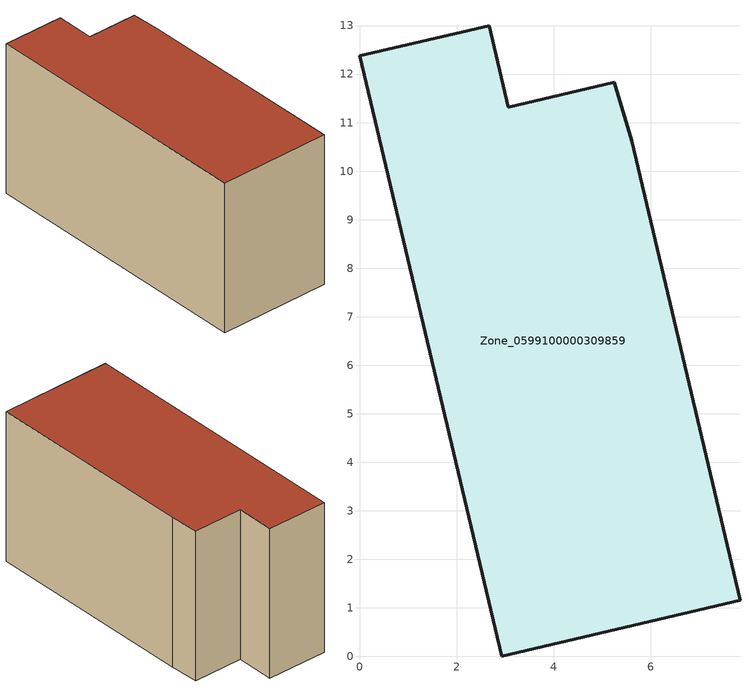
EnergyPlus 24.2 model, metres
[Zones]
Zone_0599100000309859
 floor ground (C_G): 2.93,0 0,12.38 2.67,13 3.06,11.32 5.25,11.83 5.61,10.62 7.84,1.16 z0
 wall outside (C_F): 0,12.38 2.93,0 7.84,1.16 5.61,10.62 5.25,11.83 3.06,11.32 2.67,13 0,12.38 z0:6.88
 roof outside (C_R): 5.61,10.62 5.25,11.83 3.06,11.32 2.67,13 0,12.38 2.93,0 7.84,1.16 z6.88
[BUILDING]
Pand.0599100000309859: North Axis=0; Terrain=City; Loads Convergence Tolerance Value=0.04; Temperature Convergence Tolerance Value=0.4; Solar Distribution=FullExterior; Maximum Number of Warmup Days=25; Minimum Number of Warmup Days=1
[Site:Location]
Rotterdam.The.Hague.AP_ZH_NLD Design_Conditions: Latitude=51.96; Longitude=4.45; Time Zone=1; Elevation=-4.5
[SITE:GROUNDTEMPERATURE:BUILDINGSURFACE]
18, 18, 18, 18, 18, 18, 18, 18, 18, 18, 18, 18
[MATERIAL] Thermal Absorptance=0.9; Solar Absorptance=0.7; Visible Absorptance=0.7
Name | Roughness | Thickness | Conductivity | Density | Specific Heat
G.TI.1992-2005 | MediumSmooth | 0.15 | 0.06 | 540 | 1210
F.TI.1992-2005 | Rough | 0.3 | 0.12 | 1920 | 840
R.TI.1992-2005 | MediumRough | 0.2 | 0.08 | 1500 | 1000
[CONSTRUCTION]
C_G: G.TI.1992-2005
C_F: F.TI.1992-2005
C_R: R.TI.1992-2005
[ZONE]
Zone_0599100000309859: Type=1; Multiplier=1; Ceiling Height=Autocalculate; Volume=Autocalculate; Floor Area=autocalculate; Part of Total Floor Area=Yes
[ZONEINFILTRATION:DESIGNFLOWRATE]
Infil_Zone_0599100000309859: Zone or ZoneList or Space or SpaceList=Zone_0599100000309859; Schedule=AlwaysOn; Design Flow Rate Calculation Method=Flow/Area; Flow Rate per Floor Area=0.0015; Constant Term Coefficient=1; Temperature Term Coefficient=0; Velocity Term Coefficient=0; Velocity Squared Term Coefficient=0
[HVACTEMPLATE:ZONE:IDEALLOADSAIRSYSTEM]
Zone_0599100000309859: Maximum Heating Supply Air Temperature=50; Minimum Cooling Supply Air Temperature=13; Maximum Heating Supply Air Humidity Ratio=0.0156; Minimum Cooling Supply Air Humidity Ratio=0.0077; Heating Limit=NoLimit; Cooling Limit=NoLimit; Dehumidification Control Type=ConstantSensibleHeatRatio; Cooling Sensible Heat Ratio=0.7; Dehumidification Setpoint=60; Humidification Control Type=None; Humidification Setpoint=30; Outdoor Air Method=None; Outdoor Air Flow Rate per Person=0.00944; Outdoor Air Flow Rate per Zone Floor Area=0; Outdoor Air Flow Rate per Zone=0; Demand Controlled Ventilation Type=None; Outdoor Air Economizer Type=NoEconomizer; Heat Recovery Type=None; Sensible Heat Recovery Effectiveness=0.7; Latent Heat Recovery Effectiveness=0.65
[ZONECONTROL:THERMOSTAT]
ThermostatControl_Zone_0599100000309859: Zone or ZoneList=Zone_0599100000309859; Control Type Schedule=DualSetpointControlType; Control 1=Thermostat_Zone_0599100000309859; Temperature Difference Between Cutout And Setpoint=0
[THERMOSTATSETPOINT:DUALSETPOINT]
Thermostat_Zone_0599100000309859: Heating Setpoint Temperature Schedule=HeatingSetpoint_Zone_0599100000309859; Cooling Setpoint Temperature Schedule=CoolingSetpoint_Zone_0599100000309859
[SCHEDULE:COMPACT]
HeatingSetpoint_Zone_0599100000309859: Through: 12/31, For: AllDays, Until: 24:00, 21
CoolingSetpoint_Zone_0599100000309859: Through: 12/31, For: AllDays, Until: 24:00, 24
DualSetpointControlType: Through: 12/31, For: AllDays, Until: 24:00, 4
AlwaysOn: Through: 12/31, For: AllDays, Until: 24:00, 1
